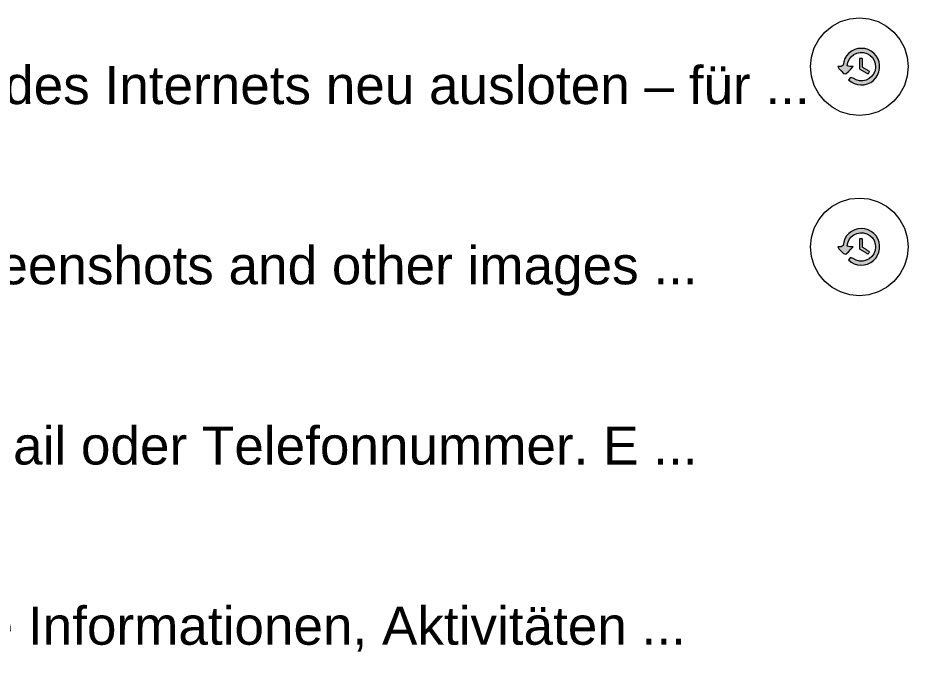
# Model space of a CAD drawing. Extents: x 0 to 1280, y 0 to 2486.
# Drawn here: x 400.9 to 729, y 1932.7 to 2167.9 of the extents above; entities that cross this region are included whole.
import ezdxf

# ---------------------------------------------------------------- set-up
doc = ezdxf.new("R2010")
doc.units = 0
doc.layers.get('0').update_dxf_attribs({"lineweight": 0})
doc.styles.add('Arial', font='Arial.ttf')

msp = doc.modelspace()

# ---------------------------------------------------------------- hatches: boundary and pattern name
at = {"true_color": 0xa8c7fa}
h = msp.add_hatch(color=256, dxfattribs=at)
h.dxf.hatch_style = 1
h.paths.add_polyline_path([(711.75, 2156.65), (710.5, 2156.53), (709.29, 2156.19), (708.17, 2155.62), (707.17, 2154.86), (706.33, 2153.93), (705.68, 2152.85), (705.24, 2151.68), (705.02, 2150.44), (704.28, 2149.9), (703.02, 2149.9), (703.45, 2149.2), (704.34, 2148.31), (705.22, 2147.43), (706.08, 2147.24), (706.97, 2148.13), (707.87, 2149.02), (708.74, 2149.9), (707.48, 2149.9), (706.51, 2150.17), (706.72, 2151.41), (707.22, 2152.56), (707.98, 2153.56), (708.96, 2154.35), (710.09, 2154.88), (711.32, 2155.13), (712.58, 2155.09), (713.79, 2154.74), (714.88, 2154.12), (715.79, 2153.26), (716.47, 2152.2), (716.88, 2151.02), (717, 2149.77), (716.82, 2148.53), (716.35, 2147.36), (715.62, 2146.35), (714.66, 2145.53), (713.54, 2144.96), (712.32, 2144.68), (711.06, 2144.69), (709.85, 2145.01), (708.74, 2145.6), (707.8, 2145.95), (707.05, 2145.07), (708.02, 2144.27), (709.13, 2143.68), (710.33, 2143.3), (711.57, 2143.15), (712.83, 2143.24), (714.04, 2143.55), (715.18, 2144.08), (716.2, 2144.82), (717.06, 2145.73), (717.74, 2146.79), (718.21, 2147.95), (718.46, 2149.18), (718.48, 2150.44), (718.26, 2151.68), (717.82, 2152.85), (717.17, 2153.93), (716.33, 2154.86), (715.33, 2155.62), (714.21, 2156.19), (713, 2156.53), (711.75, 2156.65)])
h.paths.add_polyline_path([(711, 2152.9), (711, 2152.65), (711, 2152.4), (711, 2152.15), (711, 2151.91), (711, 2151.66), (711, 2151.41), (711, 2151.16), (711, 2150.91), (711, 2150.66), (711, 2150.41), (711, 2150.17), (711, 2149.92), (711, 2149.67), (711, 2149.42), (711, 2149.17), (711.19, 2149.03), (711.41, 2148.91), (711.62, 2148.78), (711.84, 2148.65), (712.05, 2148.53), (712.26, 2148.4), (712.48, 2148.27), (712.69, 2148.15), (712.9, 2148.02), (713.12, 2147.89), (713.33, 2147.77), (713.55, 2147.64), (713.76, 2147.51), (713.97, 2147.39), (714.19, 2147.26), (714.32, 2147.44), (714.45, 2147.65), (714.58, 2147.86), (714.7, 2148.08), (714.61, 2148.23), (714.4, 2148.36), (714.19, 2148.49), (713.97, 2148.61), (713.76, 2148.74), (713.54, 2148.87), (713.33, 2149), (713.12, 2149.12), (712.9, 2149.25), (712.69, 2149.38), (712.48, 2149.5), (712.26, 2149.63), (712.12, 2149.8), (712.12, 2150.05), (712.12, 2150.3), (712.12, 2150.55), (712.12, 2150.79), (712.12, 2151.04), (712.12, 2151.29), (712.12, 2151.54), (712.12, 2151.79), (712.12, 2152.04), (712.12, 2152.29), (712.12, 2152.53), (712.12, 2152.78), (711.99, 2152.9), (711.75, 2152.9), (711.5, 2152.9), (711.25, 2152.9), (711, 2152.9)])
h = msp.add_hatch(color=256, dxfattribs=at)
h.dxf.hatch_style = 1
h.paths.add_polyline_path([(711.75, 2090.25), (710.5, 2090.13), (709.29, 2089.79), (708.17, 2089.22), (707.17, 2088.46), (706.33, 2087.53), (705.68, 2086.45), (705.24, 2085.28), (705.02, 2084.04), (704.28, 2083.5), (703.02, 2083.5), (703.45, 2082.8), (704.34, 2081.91), (705.22, 2081.03), (706.08, 2080.84), (706.97, 2081.73), (707.87, 2082.62), (708.74, 2083.5), (707.48, 2083.5), (706.51, 2083.77), (706.72, 2085.01), (707.22, 2086.16), (707.98, 2087.16), (708.96, 2087.95), (710.09, 2088.48), (711.32, 2088.73), (712.58, 2088.69), (713.79, 2088.34), (714.88, 2087.72), (715.79, 2086.86), (716.47, 2085.8), (716.88, 2084.62), (717, 2083.37), (716.82, 2082.13), (716.35, 2080.96), (715.62, 2079.95), (714.66, 2079.13), (713.54, 2078.56), (712.32, 2078.28), (711.06, 2078.29), (709.85, 2078.61), (708.74, 2079.2), (707.8, 2079.55), (707.05, 2078.67), (708.02, 2077.87), (709.13, 2077.28), (710.33, 2076.9), (711.57, 2076.75), (712.83, 2076.84), (714.04, 2077.15), (715.18, 2077.68), (716.2, 2078.42), (717.06, 2079.33), (717.74, 2080.39), (718.21, 2081.55), (718.46, 2082.78), (718.48, 2084.04), (718.26, 2085.28), (717.82, 2086.45), (717.17, 2087.53), (716.33, 2088.46), (715.33, 2089.22), (714.21, 2089.79), (713, 2090.13), (711.75, 2090.25)])
h.paths.add_polyline_path([(711, 2086.5), (711, 2086.25), (711, 2086), (711, 2085.75), (711, 2085.51), (711, 2085.26), (711, 2085.01), (711, 2084.76), (711, 2084.51), (711, 2084.26), (711, 2084.01), (711, 2083.77), (711, 2083.52), (711, 2083.27), (711, 2083.02), (711, 2082.77), (711.19, 2082.63), (711.41, 2082.51), (711.62, 2082.38), (711.84, 2082.25), (712.05, 2082.13), (712.26, 2082), (712.48, 2081.87), (712.69, 2081.75), (712.9, 2081.62), (713.12, 2081.49), (713.33, 2081.37), (713.55, 2081.24), (713.76, 2081.11), (713.97, 2080.99), (714.19, 2080.86), (714.32, 2081.04), (714.45, 2081.25), (714.58, 2081.46), (714.7, 2081.68), (714.61, 2081.83), (714.4, 2081.96), (714.19, 2082.09), (713.97, 2082.21), (713.76, 2082.34), (713.54, 2082.47), (713.33, 2082.6), (713.12, 2082.72), (712.9, 2082.85), (712.69, 2082.98), (712.48, 2083.1), (712.26, 2083.23), (712.12, 2083.4), (712.12, 2083.65), (712.12, 2083.9), (712.12, 2084.15), (712.12, 2084.39), (712.12, 2084.64), (712.12, 2084.89), (712.12, 2085.14), (712.12, 2085.39), (712.12, 2085.64), (712.12, 2085.89), (712.12, 2086.13), (712.12, 2086.38), (711.99, 2086.5), (711.75, 2086.5), (711.5, 2086.5), (711.25, 2086.5), (711, 2086.5)])

# ---------------------------------------------------------------- linework, layer by layer
at = {"true_color": 0x444746}
for points in [[(711, 2167.9), (711, 2167.9), (711, 2167.9), (714.51, 2167.55), (717.89, 2166.53), (721, 2164.87), (723.73, 2162.63), (725.97, 2159.9), (727.63, 2156.79), (728.65, 2153.41), (729, 2149.9), (729, 2149.9), (729, 2149.9), (728.65, 2146.39), (727.63, 2143.01), (725.97, 2139.9), (723.73, 2137.17), (721, 2134.93), (717.89, 2133.27), (714.51, 2132.25), (711, 2131.9), (711, 2131.9), (711, 2131.9), (707.49, 2132.25), (704.11, 2133.27), (701, 2134.93), (698.27, 2137.17), (696.03, 2139.9), (694.37, 2143.01), (693.35, 2146.39), (693, 2149.9), (693, 2149.9), (693, 2149.9), (693.35, 2153.41), (694.37, 2156.79), (696.03, 2159.9), (698.27, 2162.63), (701, 2164.87), (704.11, 2166.53), (707.49, 2167.55), (711, 2167.9), (711, 2167.9)], [(711, 2101.5), (711, 2101.5), (711, 2101.5), (714.51, 2101.15), (717.89, 2100.13), (721, 2098.47), (723.73, 2096.23), (725.97, 2093.5), (727.63, 2090.39), (728.65, 2087.01), (729, 2083.5), (729, 2083.5), (729, 2083.5), (728.65, 2079.99), (727.63, 2076.61), (725.97, 2073.5), (723.73, 2070.77), (721, 2068.53), (717.89, 2066.87), (714.51, 2065.85), (711, 2065.5), (711, 2065.5), (711, 2065.5), (707.49, 2065.85), (704.11, 2066.87), (701, 2068.53), (698.27, 2070.77), (696.03, 2073.5), (694.37, 2076.61), (693.35, 2079.99), (693, 2083.5), (693, 2083.5), (693, 2083.5), (693.35, 2087.01), (694.37, 2090.39), (696.03, 2093.5), (698.27, 2096.23), (701, 2098.47), (704.11, 2100.13), (707.49, 2101.15), (711, 2101.5), (711, 2101.5)]]:
    msp.add_lwpolyline(points, dxfattribs=at)
at = {"true_color": 0xa8c7fa}
for points in [[(711.75, 2156.65), (710.5, 2156.53), (709.29, 2156.19), (708.17, 2155.62), (707.17, 2154.86), (706.33, 2153.93), (705.68, 2152.85), (705.24, 2151.68), (705.02, 2150.44), (704.28, 2149.9), (703.02, 2149.9), (703.45, 2149.2), (704.34, 2148.31), (705.22, 2147.43), (706.08, 2147.24), (706.97, 2148.13), (707.87, 2149.02), (708.74, 2149.9), (707.48, 2149.9), (706.51, 2150.17), (706.72, 2151.41), (707.22, 2152.56), (707.98, 2153.56), (708.96, 2154.35), (710.09, 2154.88), (711.32, 2155.13), (712.58, 2155.09), (713.79, 2154.74), (714.88, 2154.12), (715.79, 2153.26), (716.47, 2152.2), (716.88, 2151.02), (717, 2149.77), (716.82, 2148.53), (716.35, 2147.36), (715.62, 2146.35), (714.66, 2145.53), (713.54, 2144.96), (712.32, 2144.68), (711.06, 2144.69), (709.85, 2145.01), (708.74, 2145.6), (707.8, 2145.95), (707.05, 2145.07), (708.02, 2144.27), (709.13, 2143.68), (710.33, 2143.3), (711.57, 2143.15), (712.83, 2143.24), (714.04, 2143.55), (715.18, 2144.08), (716.2, 2144.82), (717.06, 2145.73), (717.74, 2146.79), (718.21, 2147.95), (718.46, 2149.18), (718.48, 2150.44), (718.26, 2151.68), (717.82, 2152.85), (717.17, 2153.93), (716.33, 2154.86), (715.33, 2155.62), (714.21, 2156.19), (713, 2156.53), (711.75, 2156.65), (711.75, 2156.65)], [(711, 2152.9), (711, 2152.65), (711, 2152.4), (711, 2152.15), (711, 2151.91), (711, 2151.66), (711, 2151.41), (711, 2151.16), (711, 2150.91), (711, 2150.66), (711, 2150.41), (711, 2150.17), (711, 2149.92), (711, 2149.67), (711, 2149.42), (711, 2149.17), (711.19, 2149.03), (711.41, 2148.91), (711.62, 2148.78), (711.84, 2148.65), (712.05, 2148.53), (712.26, 2148.4), (712.48, 2148.27), (712.69, 2148.15), (712.9, 2148.02), (713.12, 2147.89), (713.33, 2147.77), (713.55, 2147.64), (713.76, 2147.51), (713.97, 2147.39), (714.19, 2147.26), (714.32, 2147.44), (714.45, 2147.65), (714.58, 2147.86), (714.7, 2148.08), (714.61, 2148.23), (714.4, 2148.36), (714.19, 2148.49), (713.97, 2148.61), (713.76, 2148.74), (713.54, 2148.87), (713.33, 2149), (713.12, 2149.12), (712.9, 2149.25), (712.69, 2149.38), (712.48, 2149.5), (712.26, 2149.63), (712.12, 2149.8), (712.12, 2150.05), (712.12, 2150.3), (712.12, 2150.55), (712.12, 2150.79), (712.12, 2151.04), (712.12, 2151.29), (712.12, 2151.54), (712.12, 2151.79), (712.12, 2152.04), (712.12, 2152.29), (712.12, 2152.53), (712.12, 2152.78), (711.99, 2152.9), (711.75, 2152.9), (711.5, 2152.9), (711.25, 2152.9), (711, 2152.9), (711, 2152.9)], [(711.75, 2090.25), (710.5, 2090.13), (709.29, 2089.79), (708.17, 2089.22), (707.17, 2088.46), (706.33, 2087.53), (705.68, 2086.45), (705.24, 2085.28), (705.02, 2084.04), (704.28, 2083.5), (703.02, 2083.5), (703.45, 2082.8), (704.34, 2081.91), (705.22, 2081.03), (706.08, 2080.84), (706.97, 2081.73), (707.87, 2082.62), (708.74, 2083.5), (707.48, 2083.5), (706.51, 2083.77), (706.72, 2085.01), (707.22, 2086.16), (707.98, 2087.16), (708.96, 2087.95), (710.09, 2088.48), (711.32, 2088.73), (712.58, 2088.69), (713.79, 2088.34), (714.88, 2087.72), (715.79, 2086.86), (716.47, 2085.8), (716.88, 2084.62), (717, 2083.37), (716.82, 2082.13), (716.35, 2080.96), (715.62, 2079.95), (714.66, 2079.13), (713.54, 2078.56), (712.32, 2078.28), (711.06, 2078.29), (709.85, 2078.61), (708.74, 2079.2), (707.8, 2079.55), (707.05, 2078.67), (708.02, 2077.87), (709.13, 2077.28), (710.33, 2076.9), (711.57, 2076.75), (712.83, 2076.84), (714.04, 2077.15), (715.18, 2077.68), (716.2, 2078.42), (717.06, 2079.33), (717.74, 2080.39), (718.21, 2081.55), (718.46, 2082.78), (718.48, 2084.04), (718.26, 2085.28), (717.82, 2086.45), (717.17, 2087.53), (716.33, 2088.46), (715.33, 2089.22), (714.21, 2089.79), (713, 2090.13), (711.75, 2090.25), (711.75, 2090.25)], [(711, 2086.5), (711, 2086.25), (711, 2086), (711, 2085.75), (711, 2085.51), (711, 2085.26), (711, 2085.01), (711, 2084.76), (711, 2084.51), (711, 2084.26), (711, 2084.01), (711, 2083.77), (711, 2083.52), (711, 2083.27), (711, 2083.02), (711, 2082.77), (711.19, 2082.63), (711.41, 2082.51), (711.62, 2082.38), (711.84, 2082.25), (712.05, 2082.13), (712.26, 2082), (712.48, 2081.87), (712.69, 2081.75), (712.9, 2081.62), (713.12, 2081.49), (713.33, 2081.37), (713.55, 2081.24), (713.76, 2081.11), (713.97, 2080.99), (714.19, 2080.86), (714.32, 2081.04), (714.45, 2081.25), (714.58, 2081.46), (714.7, 2081.68), (714.61, 2081.83), (714.4, 2081.96), (714.19, 2082.09), (713.97, 2082.21), (713.76, 2082.34), (713.54, 2082.47), (713.33, 2082.6), (713.12, 2082.72), (712.9, 2082.85), (712.69, 2082.98), (712.48, 2083.1), (712.26, 2083.23), (712.12, 2083.4), (712.12, 2083.65), (712.12, 2083.9), (712.12, 2084.15), (712.12, 2084.39), (712.12, 2084.64), (712.12, 2084.89), (712.12, 2085.14), (712.12, 2085.39), (712.12, 2085.64), (712.12, 2085.89), (712.12, 2086.13), (712.12, 2086.38), (711.99, 2086.5), (711.75, 2086.5), (711.5, 2086.5), (711.25, 2086.5), (711, 2086.5), (711, 2086.5)]]:
    msp.add_lwpolyline(points, dxfattribs=at)

# ---------------------------------------------------------------- texts
at = {"true_color": 0xbdc1c6, "style": 'Arial'}
for s, p in [('Mit Chrome Canary die Grenzen des Internets neu ausloten – für ...', (109, 2136.1)), ('Das Chaos besiegen ... Save screenshots and other images ...', (109, 2069.7)), ('Mit Google-Konto anmelden. E-Mail oder Telefonnummer. E ...', (109, 2003.3)), ('Im Google-Konto können Sie Ihre Informationen, Aktivitäten ...', (109, 1936.9))]:
    msp.add_text(s, height=14, dxfattribs=at).set_placement(p)

doc.saveas('drawing.dxf')
